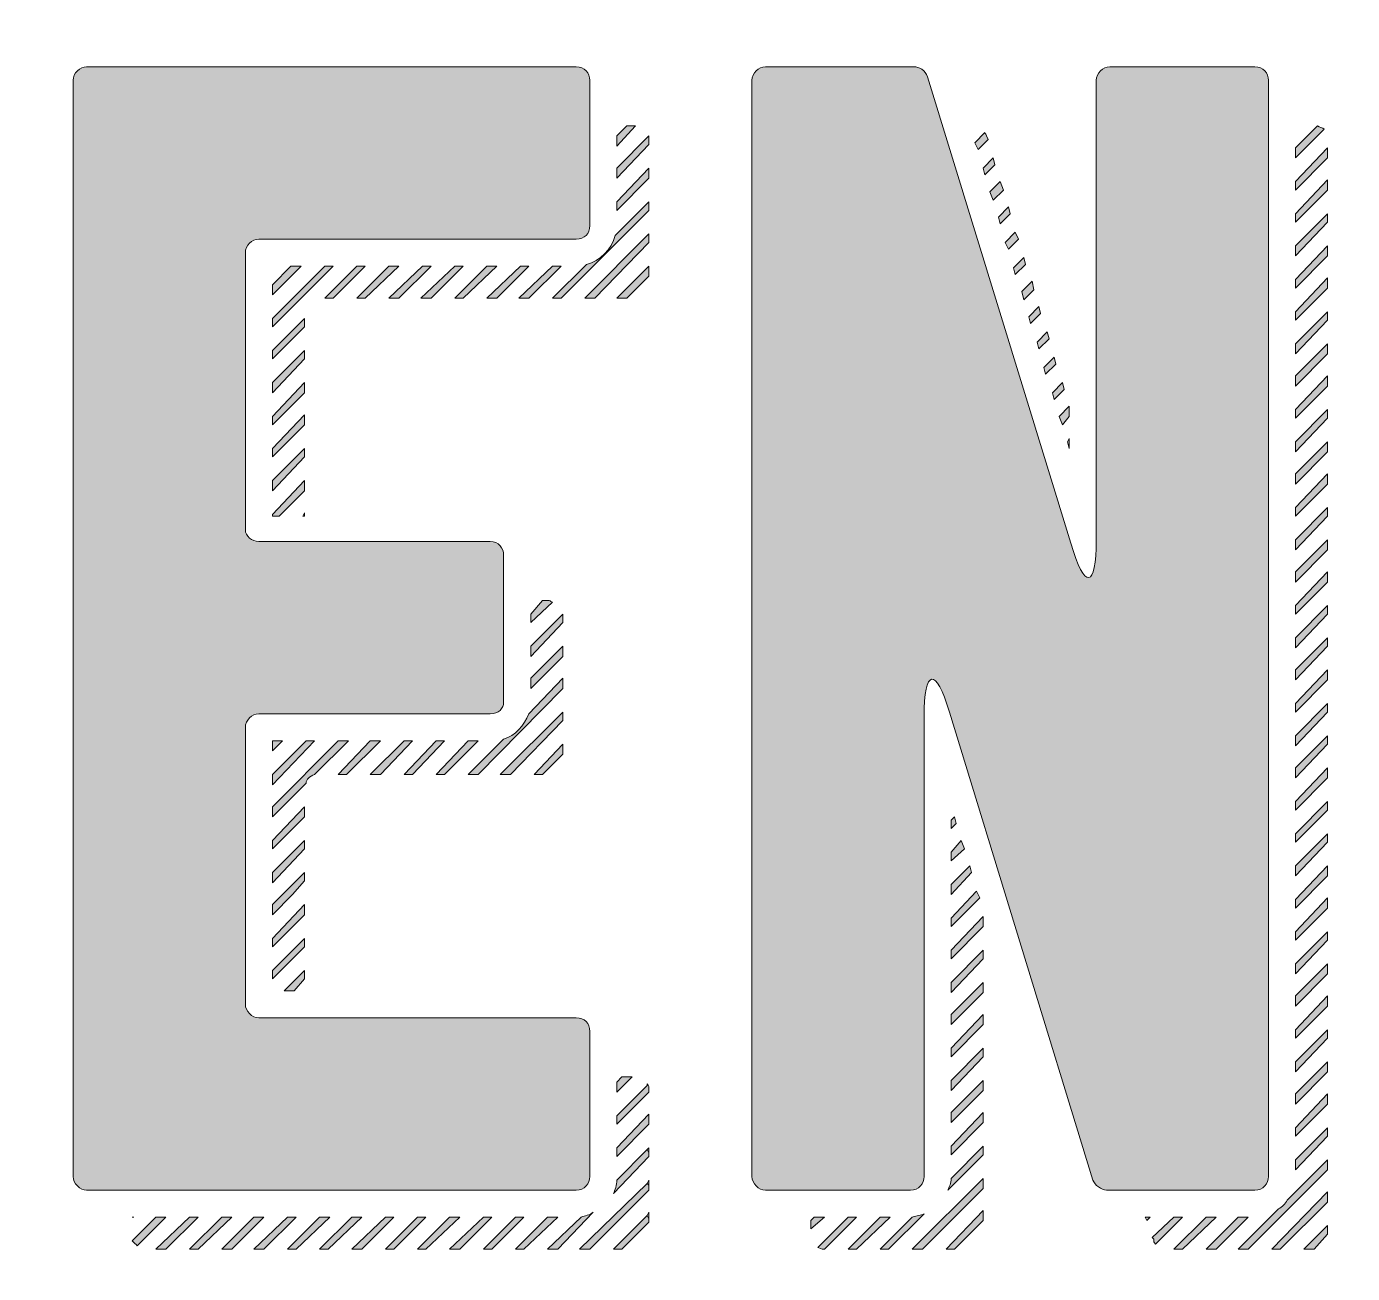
# Model space of a CAD drawing. Header units: inches. Extents: x 57 to 1023, y -956 to -124.
# Drawn here: x 507.5 to 782.3, y -713.8 to -455.6 of the extents above; entities that cross this region are included whole.
import ezdxf

# ---------------------------------------------------------------- set-up
doc = ezdxf.new("R2010")
doc.units = ezdxf.units.IN
doc.header["$MEASUREMENT"] = 0
doc.layers.add('Layer 1', color=7, linetype='Continuous')

# ---------------------------------------------------------------- blocks, each defined once
blk = doc.blocks.new('block 91')
at = {"layer": 'Layer 1', "true_color": 0x2b568d}
h = blk.add_hatch(color=167, dxfattribs=at)
h.dxf.hatch_style = 2
h.paths.add_polyline_path([(1022.81, -956.26), (57.19, -956.26), (57.19, -123.74), (1022.81, -123.74)])
h.paths.add_polyline_path([(71.13, -942.38), (1008.87, -942.38), (1008.87, -137.62), (71.13, -137.62)])
blk = doc.blocks.new('block 94')
at = {"layer": 'Layer 1', "true_color": 0x2b568d}
h = blk.add_hatch(color=167, dxfattribs=at)
h.dxf.hatch_style = 2
edge = h.paths.add_edge_path()
edge.add_spline(control_points=[(621.43, -696.56), (621.43, -696.56), (519.99, -696.56), (519.99, -696.56), (518.59, -696.56), (517.19, -695.16), (517.19, -693.76), (517.19, -693.76), (517.19, -466.73), (517.19, -466.73), (517.19, -465.33), (518.59, -463.93), (519.99, -463.93), (519.99, -463.93), (621.43, -463.93), (621.43, -463.93), (623.18, -463.93), (624.23, -465.33), (624.23, -466.73), (624.23, -466.73), (624.23, -496.81), (624.23, -496.81), (624.23, -498.56), (623.18, -499.61), (621.43, -499.61), (621.43, -499.61), (555.67, -499.61), (555.67, -499.61), (554.27, -499.61), (552.87, -501.01), (552.87, -502.41), (552.87, -502.41), (552.87, -559.78), (552.87, -559.78), (552.87, -561.18), (554.27, -562.23), (555.67, -562.23), (555.67, -562.23), (603.59, -562.23), (603.59, -562.23), (605.34, -562.23), (606.39, -563.63), (606.39, -565.03), (606.39, -565.03), (606.39, -595.46), (606.39, -595.46), (606.39, -596.86), (605.34, -597.91), (603.59, -597.91), (603.59, -597.91), (555.67, -597.91), (555.67, -597.91), (554.27, -597.91), (552.87, -599.31), (552.87, -600.71), (552.87, -600.71), (552.87, -658.08), (552.87, -658.08), (552.87, -659.48), (554.27, -660.88), (555.67, -660.88), (555.67, -660.88), (621.43, -660.88), (621.43, -660.88), (623.18, -660.88), (624.23, -661.93), (624.23, -663.68), (624.23, -663.68), (624.23, -693.76), (624.23, -693.76), (624.23, -695.16), (623.18, -696.56), (621.43, -696.56)], knot_values=[0, 0, 0, 0, 1, 1, 1, 2, 2, 2, 3, 3, 3, 4, 4, 4, 5, 5, 5, 6, 6, 6, 7, 7, 7, 8, 8, 8, 9, 9, 9, 10, 10, 10, 11, 11, 11, 12, 12, 12, 13, 13, 13, 14, 14, 14, 15, 15, 15, 16, 16, 16, 17, 17, 17, 18, 18, 18, 19, 19, 19, 20, 20, 20, 21, 21, 21, 22, 22, 22, 23, 23, 23, 24, 24, 24, 24], degree=3, periodic=1)
edge = h.paths.add_edge_path()
edge.add_spline(control_points=[(536.43, -702.15), (536.43, -702.15), (530.48, -708.1), (530.48, -708.1), (530.13, -707.75), (529.78, -707.4), (529.43, -707.05), (529.43, -707.05), (534.33, -702.15), (534.33, -702.15), (534.33, -702.15), (536.43, -702.15), (536.43, -702.15)], knot_values=[0, 0, 0, 0, 1, 1, 1, 2, 2, 2, 3, 3, 3, 4, 4, 4, 4], degree=3, periodic=1)
edge = h.paths.add_edge_path()
edge.add_spline(control_points=[(529.78, -702.15), (529.78, -702.15), (529.43, -702.15), (529.43, -702.15), (529.43, -702.15), (529.78, -702.15), (529.78, -702.15)], knot_values=[0, 0, 0, 0, 1, 1, 1, 2, 2, 2, 2], degree=3, periodic=1)
h.paths.add_polyline_path([(543.08, -702.15), (536.43, -708.8), (534.33, -708.8), (541.33, -702.15)])
h.paths.add_polyline_path([(550.07, -702.15), (543.08, -708.8), (541.33, -708.8), (547.97, -702.15)])
h.paths.add_polyline_path([(556.72, -702.15), (550.07, -708.8), (547.97, -708.8), (554.62, -702.15)])
h.paths.add_polyline_path([(563.37, -702.15), (556.72, -708.8), (554.62, -708.8), (561.62, -702.15)])
h.paths.add_polyline_path([(571.06, -505.21), (558.47, -517.8), (558.47, -516.06), (569.31, -505.21)])
h.paths.add_polyline_path([(562.32, -505.21), (564.41, -505.21), (558.47, -511.16), (558.47, -509.06)])
h.paths.add_polyline_path([(565.11, -517.8), (558.47, -524.45), (558.47, -522.7), (565.11, -516.06)])
h.paths.add_polyline_path([(565.11, -524.45), (558.47, -531.45), (558.47, -529.35), (565.11, -522.7)])
h.paths.add_polyline_path([(565.11, -531.45), (558.47, -538.09), (558.47, -536.34), (565.11, -529.35)])
h.paths.add_polyline_path([(565.11, -538.09), (558.47, -544.74), (558.47, -542.99), (565.11, -535.99)])
h.paths.add_polyline_path([(565.11, -544.74), (558.47, -551.74), (558.47, -549.64), (565.11, -542.99)])
h.paths.add_polyline_path([(565.11, -551.74), (559.87, -556.98), (558.47, -556.98), (558.47, -556.63), (565.11, -549.64)])
edge = h.paths.add_edge_path()
edge.add_spline(control_points=[(565.46, -612.25), (565.46, -612.25), (558.47, -619.25), (558.47, -619.25), (558.47, -619.25), (558.47, -617.15), (558.47, -617.15), (558.47, -617.15), (572.11, -603.51), (572.11, -603.51), (572.11, -603.51), (574.21, -603.51), (574.21, -603.51), (574.21, -603.51), (567.21, -610.5), (567.21, -610.5), (566.16, -610.85), (565.46, -611.55), (565.46, -612.25)], knot_values=[0, 0, 0, 0, 1, 1, 1, 2, 2, 2, 3, 3, 3, 4, 4, 4, 5, 5, 5, 6, 6, 6, 6], degree=3, periodic=1)
h.paths.add_polyline_path([(558.47, -610.5), (565.46, -603.51), (567.21, -603.51), (558.47, -612.6)])
h.paths.add_polyline_path([(558.47, -603.51), (560.57, -603.51), (558.47, -605.61), (558.47, -603.86)])
h.paths.add_polyline_path([(565.11, -619.25), (558.47, -625.9), (558.47, -624.15), (565.11, -617.15)])
h.paths.add_polyline_path([(565.11, -625.9), (558.47, -632.89), (558.47, -630.79), (565.11, -624.15)])
h.paths.add_polyline_path([(565.11, -632.54), (562.67, -635.34), (558.47, -639.54), (558.47, -637.44), (561.62, -634.29), (565.11, -630.79)])
h.paths.add_polyline_path([(565.11, -639.54), (558.47, -646.18), (558.47, -644.44), (565.11, -637.44)])
h.paths.add_polyline_path([(565.11, -646.18), (558.47, -652.83), (558.47, -651.08), (565.11, -644.44)])
h.paths.add_polyline_path([(563.01, -655.28), (560.92, -655.28), (565.11, -651.08), (565.11, -652.83)])
h.paths.add_polyline_path([(570.36, -702.15), (563.37, -708.8), (561.62, -708.8), (568.26, -702.15)])
h.paths.add_polyline_path([(565.11, -556.98), (564.76, -556.98), (565.11, -556.28)])
h.paths.add_polyline_path([(577.01, -702.15), (570.01, -708.8), (568.26, -708.8), (574.91, -702.15)])
h.paths.add_polyline_path([(571.06, -511.86), (569.31, -511.86), (575.96, -505.21), (577.71, -505.21)])
h.paths.add_polyline_path([(573.86, -610.5), (572.11, -610.5), (578.76, -603.51), (580.86, -603.51)])
h.paths.add_polyline_path([(583.66, -702.15), (577.01, -708.8), (574.91, -708.8), (581.91, -702.15)])
h.paths.add_polyline_path([(577.71, -511.86), (575.96, -511.86), (582.6, -505.21), (584.7, -505.21)])
h.paths.add_polyline_path([(580.86, -610.5), (578.76, -610.5), (585.75, -603.51), (587.5, -603.51)])
h.paths.add_polyline_path([(590.3, -702.15), (583.66, -708.8), (581.91, -708.8), (588.55, -702.15)])
h.paths.add_polyline_path([(584.7, -511.86), (582.6, -511.86), (589.6, -505.21), (591.35, -505.21)])
h.paths.add_polyline_path([(587.5, -610.5), (585.75, -610.5), (592.4, -603.51), (594.15, -603.51)])
h.paths.add_polyline_path([(597.3, -702.15), (590.3, -708.8), (588.55, -708.8), (595.2, -702.15)])
h.paths.add_polyline_path([(591.35, -511.86), (589.25, -511.86), (596.25, -505.21), (598, -505.21)])
h.paths.add_polyline_path([(594.15, -610.5), (592.4, -610.5), (599.05, -603.51), (601.14, -603.51)])
h.paths.add_polyline_path([(603.94, -702.15), (597.3, -708.8), (595.2, -708.8), (602.19, -702.15)])
h.paths.add_polyline_path([(598, -511.86), (596.25, -511.86), (602.89, -505.21), (604.99, -505.21)])
edge = h.paths.add_edge_path()
edge.add_spline(control_points=[(618.64, -592.66), (618.64, -592.66), (601.14, -610.5), (601.14, -610.5), (601.14, -610.5), (599.05, -610.5), (599.05, -610.5), (599.05, -610.5), (606.39, -603.16), (606.39, -603.16), (608.84, -602.46), (610.59, -600.36), (611.64, -597.91), (611.64, -597.91), (618.64, -590.56), (618.64, -590.56), (618.64, -590.56), (618.64, -592.66), (618.64, -592.66)], knot_values=[0, 0, 0, 0, 1, 1, 1, 2, 2, 2, 3, 3, 3, 4, 4, 4, 5, 5, 5, 6, 6, 6, 6], degree=3, periodic=1)
h.paths.add_polyline_path([(610.59, -702.15), (603.94, -708.8), (602.19, -708.8), (608.84, -702.15)])
h.paths.add_polyline_path([(604.99, -511.86), (602.89, -511.86), (609.89, -505.21), (611.64, -505.21)])
h.paths.add_polyline_path([(618.64, -599.31), (607.79, -610.5), (605.69, -610.5), (618.64, -597.56)])
h.paths.add_polyline_path([(617.59, -702.15), (610.59, -708.8), (608.84, -708.8), (615.49, -702.15)])
h.paths.add_polyline_path([(618.29, -505.21), (611.64, -511.86), (609.54, -511.86), (616.54, -505.21)])
edge = h.paths.add_edge_path()
edge.add_spline(control_points=[(615.84, -574.47), (616.19, -574.47), (616.19, -574.82), (616.54, -574.82), (616.54, -574.82), (611.99, -579.02), (611.99, -579.02), (611.99, -579.02), (611.99, -577.27), (611.99, -577.27), (611.99, -577.27), (614.44, -574.47), (614.44, -574.47), (614.44, -574.47), (615.84, -574.47), (615.84, -574.47)], knot_values=[0, 0, 0, 0, 1, 1, 1, 2, 2, 2, 3, 3, 3, 4, 4, 4, 5, 5, 5, 5], degree=3, periodic=1)
h.paths.add_polyline_path([(618.64, -579.02), (611.99, -586.02), (611.99, -583.92), (618.64, -577.27)])
h.paths.add_polyline_path([(618.64, -586.02), (611.99, -592.66), (611.99, -590.56), (618.64, -583.92)])
h.paths.add_polyline_path([(614.44, -610.5), (612.69, -610.5), (618.64, -604.21), (618.64, -606.31)])
edge = h.paths.add_edge_path()
edge.add_spline(control_points=[(624.93, -701.11), (624.93, -701.11), (617.59, -708.8), (617.59, -708.8), (617.59, -708.8), (615.49, -708.8), (615.49, -708.8), (615.49, -708.8), (622.48, -702.15), (622.48, -702.15), (623.18, -701.81), (624.23, -701.81), (624.93, -701.11)], knot_values=[0, 0, 0, 0, 1, 1, 1, 2, 2, 2, 3, 3, 3, 4, 4, 4, 4], degree=3, periodic=1)
edge = h.paths.add_edge_path()
edge.add_spline(control_points=[(629.48, -498.91), (629.48, -498.91), (636.48, -491.92), (636.48, -491.92), (636.48, -491.92), (636.48, -493.67), (636.48, -493.67), (636.48, -493.67), (618.29, -511.86), (618.29, -511.86), (618.29, -511.86), (616.54, -511.86), (616.54, -511.86), (616.54, -511.86), (623.53, -504.86), (623.53, -504.86), (626.33, -504.16), (628.78, -501.71), (629.48, -498.91)], knot_values=[0, 0, 0, 0, 1, 1, 1, 2, 2, 2, 3, 3, 3, 4, 4, 4, 5, 5, 5, 6, 6, 6, 6], degree=3, periodic=1)
h.paths.add_polyline_path([(636.13, -695.16), (636.48, -695.51), (636.48, -696.56), (624.23, -708.8), (622.13, -708.8)])
h.paths.add_polyline_path([(623.18, -511.86), (636.48, -498.56), (636.48, -500.31), (625.28, -511.86)])
edge = h.paths.add_edge_path()
edge.add_spline(control_points=[(636.13, -688.16), (636.13, -688.16), (636.48, -688.86), (636.48, -688.86), (636.48, -688.86), (636.48, -689.56), (636.48, -689.56), (636.48, -689.56), (629.13, -697.26), (629.13, -697.26), (629.48, -696.56), (629.83, -695.51), (629.83, -694.46), (629.83, -694.46), (636.13, -688.16), (636.13, -688.16)], knot_values=[0, 0, 0, 0, 1, 1, 1, 2, 2, 2, 3, 3, 3, 4, 4, 4, 5, 5, 5, 5], degree=3, periodic=1)
h.paths.add_polyline_path([(629.13, -708.8), (636.13, -701.81), (636.48, -702.5), (636.48, -703.2), (630.88, -708.8)])
h.paths.add_polyline_path([(633.68, -476.18), (629.83, -480.37), (629.83, -478.27), (631.93, -476.18)])
edge = h.paths.add_edge_path()
edge.add_spline(control_points=[(636.48, -478.97), (636.48, -478.97), (636.48, -480.02), (636.48, -480.02), (636.48, -480.02), (629.83, -487.02), (629.83, -487.02), (629.83, -487.02), (629.83, -484.92), (629.83, -484.92), (629.83, -484.92), (636.48, -478.27), (636.48, -478.27), (636.48, -478.62), (636.48, -478.62), (636.48, -478.97)], knot_values=[0, 0, 0, 0, 1, 1, 1, 2, 2, 2, 3, 3, 3, 4, 4, 4, 5, 5, 5, 5], degree=3, periodic=1)
h.paths.add_polyline_path([(629.83, -491.92), (636.48, -484.92), (636.48, -487.02), (629.83, -493.67)])
h.paths.add_polyline_path([(629.83, -511.86), (636.48, -505.21), (636.48, -507.31), (631.93, -511.86)])
h.paths.add_polyline_path([(630.88, -673.12), (632.98, -673.12), (629.83, -676.27), (629.83, -674.17)])
edge = h.paths.add_edge_path()
edge.add_spline(control_points=[(636.13, -674.52), (636.48, -674.87), (636.48, -675.22), (636.48, -675.92), (636.48, -675.92), (636.48, -676.27), (636.48, -676.27), (636.48, -676.27), (629.83, -682.92), (629.83, -682.92), (629.83, -682.92), (629.83, -681.17), (629.83, -681.17), (629.83, -681.17), (636.13, -674.87), (636.13, -674.87), (636.13, -674.87), (636.13, -674.52), (636.13, -674.52)], knot_values=[0, 0, 0, 0, 1, 1, 1, 2, 2, 2, 3, 3, 3, 4, 4, 4, 5, 5, 5, 6, 6, 6, 6], degree=3, periodic=1)
h.paths.add_polyline_path([(629.83, -687.81), (636.48, -680.82), (636.48, -682.92), (629.83, -689.56)])
h.paths.add_polyline_path([(636.13, -688.16), (636.48, -687.81), (636.48, -688.86)])
h.paths.add_polyline_path([(636.13, -695.16), (636.48, -694.46), (636.48, -695.51)])
h.paths.add_polyline_path([(636.13, -701.81), (636.48, -701.11), (636.48, -702.5)])
h = blk.add_hatch(color=167, dxfattribs=at)
h.dxf.hatch_style = 2
edge = h.paths.add_edge_path()
edge.add_spline(control_points=[(762.05, -696.56), (762.05, -696.56), (731.27, -696.56), (731.27, -696.56), (730.22, -696.56), (728.82, -695.51), (728.47, -694.46), (728.47, -694.46), (698.74, -597.56), (698.74, -597.56), (695.94, -588.12), (693.49, -588.47), (693.49, -598.61), (693.49, -598.61), (693.49, -693.76), (693.49, -693.76), (693.49, -695.16), (692.44, -696.56), (690.69, -696.56), (690.69, -696.56), (660.61, -696.56), (660.61, -696.56), (659.21, -696.56), (657.81, -695.16), (657.81, -693.76), (657.81, -693.76), (657.81, -466.73), (657.81, -466.73), (657.81, -465.33), (659.21, -463.93), (660.61, -463.93), (660.61, -463.93), (691.39, -463.93), (691.39, -463.93), (692.44, -463.93), (693.84, -464.63), (694.19, -466.03), (694.19, -466.03), (723.93, -562.58), (723.93, -562.58), (726.72, -572.37), (729.17, -572.03), (729.17, -561.88), (729.17, -561.88), (729.17, -466.73), (729.17, -466.73), (729.17, -465.33), (730.57, -463.93), (731.97, -463.93), (731.97, -463.93), (762.05, -463.93), (762.05, -463.93), (763.8, -463.93), (764.86, -465.33), (764.86, -466.73), (764.86, -466.73), (764.86, -693.76), (764.86, -693.76), (764.86, -695.16), (763.8, -696.56), (762.05, -696.56)], knot_values=[0, 0, 0, 0, 1, 1, 1, 2, 2, 2, 3, 3, 3, 4, 4, 4, 5, 5, 5, 6, 6, 6, 7, 7, 7, 8, 8, 8, 9, 9, 9, 10, 10, 10, 11, 11, 11, 12, 12, 12, 13, 13, 13, 14, 14, 14, 15, 15, 15, 16, 16, 16, 17, 17, 17, 18, 18, 18, 19, 19, 19, 20, 20, 20, 20], degree=3, periodic=1)
h.paths.add_polyline_path([(672.85, -702.15), (670.06, -704.6), (670.06, -702.85), (670.75, -702.15)])
edge = h.paths.add_edge_path()
edge.add_spline(control_points=[(679.5, -702.15), (679.5, -702.15), (672.85, -708.8), (672.85, -708.8), (672.15, -708.8), (671.8, -708.45), (671.45, -708.45), (671.45, -708.45), (677.75, -702.15), (677.75, -702.15), (677.75, -702.15), (679.5, -702.15), (679.5, -702.15)], knot_values=[0, 0, 0, 0, 1, 1, 1, 2, 2, 2, 3, 3, 3, 4, 4, 4, 4], degree=3, periodic=1)
h.paths.add_polyline_path([(686.5, -702.15), (679.5, -708.8), (677.75, -708.8), (684.4, -702.15)])
edge = h.paths.add_edge_path()
edge.add_spline(control_points=[(693.49, -701.46), (693.49, -701.46), (686.15, -708.8), (686.15, -708.8), (686.15, -708.8), (684.4, -708.8), (684.4, -708.8), (684.4, -708.8), (691.04, -702.15), (691.04, -702.15), (692.09, -701.81), (692.79, -701.81), (693.49, -701.46)], knot_values=[0, 0, 0, 0, 1, 1, 1, 2, 2, 2, 3, 3, 3, 4, 4, 4, 4], degree=3, periodic=1)
h.paths.add_polyline_path([(691.04, -708.8), (705.73, -694.11), (705.73, -696.21), (693.14, -708.8)])
h.paths.add_polyline_path([(698.04, -708.8), (705.73, -700.76), (705.73, -702.85), (699.79, -708.8)])
edge = h.paths.add_edge_path()
edge.add_spline(control_points=[(699.09, -694.11), (699.09, -694.11), (705.73, -687.46), (705.73, -687.46), (705.73, -687.46), (705.73, -689.21), (705.73, -689.21), (705.73, -689.21), (698.39, -696.56), (698.39, -696.56), (698.74, -695.86), (699.09, -695.16), (699.09, -694.11)], knot_values=[0, 0, 0, 0, 1, 1, 1, 2, 2, 2, 3, 3, 3, 4, 4, 4, 4], degree=3, periodic=1)
h.paths.add_polyline_path([(699.79, -619.25), (700.14, -620.65), (699.09, -621.7), (699.09, -619.95)])
h.paths.add_polyline_path([(699.09, -626.6), (701.19, -624.15), (701.89, -625.9), (699.09, -628.35)])
h.paths.add_polyline_path([(699.09, -633.24), (702.94, -629.39), (703.29, -630.79), (699.09, -635.34)])
h.paths.add_polyline_path([(699.09, -640.24), (704.34, -634.64), (705.04, -636.04), (699.09, -641.99)])
h.paths.add_polyline_path([(699.09, -646.88), (705.73, -639.89), (705.73, -641.99), (699.09, -648.63)])
h.paths.add_polyline_path([(699.09, -653.53), (705.73, -646.88), (705.73, -648.63), (699.09, -655.63)])
h.paths.add_polyline_path([(699.09, -660.18), (705.73, -653.53), (705.73, -655.63), (699.09, -662.28)])
h.paths.add_polyline_path([(699.09, -667.17), (705.73, -660.18), (705.73, -662.28), (699.09, -668.92)])
h.paths.add_polyline_path([(699.09, -673.82), (705.73, -667.17), (705.73, -668.92), (699.09, -675.92)])
h.paths.add_polyline_path([(699.09, -680.47), (705.73, -673.82), (705.73, -675.92), (699.09, -682.57)])
h.paths.add_polyline_path([(699.09, -687.46), (705.73, -680.47), (705.73, -682.57), (699.09, -689.21)])
edge = h.paths.add_edge_path()
edge.add_spline(control_points=[(704.69, -481.07), (704.69, -481.07), (703.99, -479.67), (703.99, -479.67), (703.99, -479.67), (706.09, -477.57), (706.09, -477.57), (706.09, -477.92), (706.43, -477.92), (706.43, -478.27), (706.43, -478.27), (706.79, -478.97), (706.79, -478.97), (706.79, -478.97), (704.69, -481.07), (704.69, -481.07)], knot_values=[0, 0, 0, 0, 1, 1, 1, 2, 2, 2, 3, 3, 3, 4, 4, 4, 5, 5, 5, 5], degree=3, periodic=1)
h.paths.add_polyline_path([(705.73, -484.92), (707.83, -482.82), (708.18, -484.22), (706.09, -486.32)])
h.paths.add_polyline_path([(707.13, -489.82), (709.24, -487.72), (709.93, -489.47), (707.83, -491.57)])
h.paths.add_polyline_path([(708.88, -495.07), (710.98, -492.97), (711.33, -494.37), (709.24, -496.47)])
h.paths.add_polyline_path([(710.28, -500.31), (712.38, -498.21), (713.08, -499.61), (710.98, -501.71)])
h.paths.add_polyline_path([(712.03, -505.56), (714.13, -503.46), (714.48, -504.86), (712.38, -506.96)])
h.paths.add_polyline_path([(713.78, -510.46), (715.88, -508.36), (716.23, -510.11), (714.13, -512.21)])
h.paths.add_polyline_path([(715.18, -515.71), (717.28, -513.61), (717.63, -515.01), (715.53, -517.1)])
h.paths.add_polyline_path([(716.93, -520.95), (719.03, -518.85), (719.38, -520.25), (717.28, -522.35)])
h.paths.add_polyline_path([(718.33, -526.2), (720.43, -524.1), (720.78, -525.5), (718.68, -527.6)])
h.paths.add_polyline_path([(720.08, -531.45), (722.18, -529.35), (722.53, -530.75), (720.43, -532.85)])
h.paths.add_polyline_path([(721.48, -536.34), (723.58, -534.24), (723.58, -534.59), (723.58, -536.34), (722.18, -538.09)])
h.paths.add_polyline_path([(723.23, -541.59), (723.58, -540.89), (723.58, -542.99)])
h.paths.add_polyline_path([(739.32, -702.15), (740.37, -702.15), (739.67, -702.85)])
edge = h.paths.add_edge_path()
edge.add_spline(control_points=[(747.01, -702.15), (747.01, -702.15), (741.42, -707.75), (741.42, -707.75), (741.07, -707.4), (741.07, -707.05), (741.07, -706.7), (741.07, -706.7), (740.72, -706.35), (740.72, -706.35), (740.72, -706.35), (745.27, -702.15), (745.27, -702.15), (745.27, -702.15), (747.01, -702.15), (747.01, -702.15)], knot_values=[0, 0, 0, 0, 1, 1, 1, 2, 2, 2, 3, 3, 3, 4, 4, 4, 5, 5, 5, 5], degree=3, periodic=1)
h.paths.add_polyline_path([(754.01, -702.15), (747.01, -708.8), (745.27, -708.8), (751.91, -702.15)])
h.paths.add_polyline_path([(760.66, -702.15), (754.01, -708.8), (751.91, -708.8), (758.56, -702.15)])
edge = h.paths.add_edge_path()
edge.add_spline(control_points=[(768.7, -698.66), (768.7, -698.66), (777.1, -690.26), (777.1, -690.26), (777.1, -690.26), (777.1, -692.36), (777.1, -692.36), (777.1, -692.36), (760.66, -708.8), (760.66, -708.8), (760.66, -708.8), (758.56, -708.8), (758.56, -708.8), (758.56, -708.8), (766.95, -700.41), (766.95, -700.41), (767.65, -700.06), (768.35, -699.36), (768.7, -698.66)], knot_values=[0, 0, 0, 0, 1, 1, 1, 2, 2, 2, 3, 3, 3, 4, 4, 4, 5, 5, 5, 6, 6, 6, 6], degree=3, periodic=1)
h.paths.add_polyline_path([(765.56, -708.8), (777.1, -696.91), (777.1, -699.01), (767.3, -708.8)])
edge = h.paths.add_edge_path()
edge.add_spline(control_points=[(776.4, -476.88), (776.4, -476.88), (770.45, -482.82), (770.45, -482.82), (770.45, -482.82), (770.45, -480.72), (770.45, -480.72), (770.45, -480.72), (775, -476.18), (775, -476.18), (775.35, -476.53), (776.05, -476.53), (776.4, -476.88)], knot_values=[0, 0, 0, 0, 1, 1, 1, 2, 2, 2, 3, 3, 3, 4, 4, 4, 4], degree=3, periodic=1)
h.paths.add_polyline_path([(777.1, -480.72), (777.1, -482.82), (770.45, -489.47), (770.45, -487.72)])
h.paths.add_polyline_path([(770.45, -494.37), (777.1, -487.37), (777.1, -489.47), (770.45, -496.12)])
h.paths.add_polyline_path([(770.45, -501.01), (777.1, -494.37), (777.1, -496.12), (770.45, -503.11)])
h.paths.add_polyline_path([(770.45, -508.01), (777.1, -501.01), (777.1, -503.11), (770.45, -509.76)])
h.paths.add_polyline_path([(770.45, -514.66), (777.1, -507.66), (777.1, -509.76), (770.45, -516.4)])
h.paths.add_polyline_path([(770.45, -521.3), (777.1, -514.66), (777.1, -516.4), (770.45, -523.4)])
h.paths.add_polyline_path([(770.45, -527.95), (777.1, -521.3), (777.1, -523.4), (770.45, -530.05)])
h.paths.add_polyline_path([(770.45, -534.94), (777.1, -527.95), (777.1, -530.05), (770.45, -536.69)])
h.paths.add_polyline_path([(770.45, -541.59), (777.1, -534.94), (777.1, -536.69), (770.45, -543.69)])
h.paths.add_polyline_path([(770.45, -548.24), (777.1, -541.59), (777.1, -543.69), (770.45, -550.34)])
h.paths.add_polyline_path([(770.45, -555.23), (777.1, -548.24), (777.1, -550.34), (770.45, -556.98)])
h.paths.add_polyline_path([(770.45, -561.88), (777.1, -555.23), (777.1, -556.98), (770.45, -563.98)])
h.paths.add_polyline_path([(770.45, -568.53), (777.1, -561.88), (777.1, -563.98), (770.45, -570.63)])
h.paths.add_polyline_path([(770.45, -575.52), (777.1, -568.53), (777.1, -570.63), (770.45, -577.27)])
h.paths.add_polyline_path([(770.45, -582.17), (777.1, -575.52), (777.1, -577.27), (770.45, -584.27)])
h.paths.add_polyline_path([(770.45, -588.82), (777.1, -582.17), (777.1, -583.92), (770.45, -590.91)])
h.paths.add_polyline_path([(770.45, -595.81), (777.1, -588.82), (777.1, -590.91), (770.45, -597.56)])
h.paths.add_polyline_path([(770.45, -602.46), (777.1, -595.81), (777.1, -597.56), (770.45, -604.56)])
h.paths.add_polyline_path([(770.45, -609.1), (777.1, -602.46), (777.1, -604.21), (770.45, -611.2)])
h.paths.add_polyline_path([(770.45, -616.1), (777.1, -609.1), (777.1, -611.2), (770.45, -617.85)])
h.paths.add_polyline_path([(770.45, -622.75), (777.1, -616.1), (777.1, -617.85), (770.45, -624.5)])
h.paths.add_polyline_path([(770.45, -629.39), (777.1, -622.75), (777.1, -624.5), (770.45, -631.49)])
h.paths.add_polyline_path([(770.45, -636.39), (777.1, -629.39), (777.1, -631.49), (770.45, -638.14)])
h.paths.add_polyline_path([(770.45, -643.04), (777.1, -636.04), (777.1, -638.14), (770.45, -644.79)])
h.paths.add_polyline_path([(770.45, -649.68), (777.1, -643.04), (777.1, -644.79), (770.45, -651.78)])
h.paths.add_polyline_path([(770.45, -656.33), (777.1, -649.68), (777.1, -651.78), (770.45, -658.43)])
h.paths.add_polyline_path([(770.45, -663.33), (777.1, -656.33), (777.1, -658.43), (770.45, -665.08)])
h.paths.add_polyline_path([(770.45, -669.97), (777.1, -663.33), (777.1, -665.08), (770.45, -672.07)])
h.paths.add_polyline_path([(770.45, -676.62), (777.1, -669.97), (777.1, -672.07), (770.45, -678.72)])
h.paths.add_polyline_path([(770.45, -683.62), (777.1, -676.62), (777.1, -678.72), (770.45, -685.36)])
h.paths.add_polyline_path([(770.45, -690.26), (777.1, -683.62), (777.1, -685.36), (770.45, -692.36)])
h.paths.add_polyline_path([(772.2, -708.8), (777.1, -703.91), (777.1, -705.65), (774.3, -708.8)])
at = {"layer": 'Layer 1', "lineweight": 0}
for points in [[(633.68, -476.18), (629.83, -480.37), (629.83, -478.27), (631.93, -476.18), (633.68, -476.18)], [(777.1, -480.72), (777.1, -482.82), (770.45, -489.47), (770.45, -487.72), (777.1, -480.72)], [(705.73, -484.92), (707.83, -482.82), (708.18, -484.22), (706.09, -486.32), (705.73, -484.92)], [(629.83, -491.92), (636.48, -484.92), (636.48, -487.02), (629.83, -493.67), (629.83, -491.92)], [(707.13, -489.82), (709.24, -487.72), (709.93, -489.47), (707.83, -491.57), (707.13, -489.82)], [(770.45, -494.37), (777.1, -487.37), (777.1, -489.47), (770.45, -496.12), (770.45, -494.37)], [(708.88, -495.07), (710.98, -492.97), (711.33, -494.37), (709.24, -496.47), (708.88, -495.07)], [(770.45, -501.01), (777.1, -494.37), (777.1, -496.12), (770.45, -503.11), (770.45, -501.01)], [(623.18, -511.86), (636.48, -498.56), (636.48, -500.31), (625.28, -511.86), (623.18, -511.86)], [(710.28, -500.31), (712.38, -498.21), (713.08, -499.61), (710.98, -501.71), (710.28, -500.31)], [(770.45, -508.01), (777.1, -501.01), (777.1, -503.11), (770.45, -509.76), (770.45, -508.01)], [(571.06, -505.21), (558.47, -517.8), (558.47, -516.06), (569.31, -505.21), (571.06, -505.21)], [(562.32, -505.21), (564.41, -505.21), (558.47, -511.16), (558.47, -509.06), (562.32, -505.21)], [(571.06, -511.86), (569.31, -511.86), (575.96, -505.21), (577.71, -505.21), (571.06, -511.86)], [(577.71, -511.86), (575.96, -511.86), (582.6, -505.21), (584.7, -505.21), (577.71, -511.86)], [(584.7, -511.86), (582.6, -511.86), (589.6, -505.21), (591.35, -505.21), (584.7, -511.86)], [(591.35, -511.86), (589.25, -511.86), (596.25, -505.21), (598, -505.21), (591.35, -511.86)], [(598, -511.86), (596.25, -511.86), (602.89, -505.21), (604.99, -505.21), (598, -511.86)], [(604.99, -511.86), (602.89, -511.86), (609.89, -505.21), (611.64, -505.21), (604.99, -511.86)], [(618.29, -505.21), (611.64, -511.86), (609.54, -511.86), (616.54, -505.21), (618.29, -505.21)], [(629.83, -511.86), (636.48, -505.21), (636.48, -507.31), (631.93, -511.86), (629.83, -511.86)], [(712.03, -505.56), (714.13, -503.46), (714.48, -504.86), (712.38, -506.96), (712.03, -505.56)], [(770.45, -514.66), (777.1, -507.66), (777.1, -509.76), (770.45, -516.4), (770.45, -514.66)], [(713.78, -510.46), (715.88, -508.36), (716.23, -510.11), (714.13, -512.21), (713.78, -510.46)], [(715.18, -515.71), (717.28, -513.61), (717.63, -515.01), (715.53, -517.1), (715.18, -515.71)], [(565.11, -517.8), (558.47, -524.45), (558.47, -522.7), (565.11, -516.06), (565.11, -517.8)], [(770.45, -521.3), (777.1, -514.66), (777.1, -516.4), (770.45, -523.4), (770.45, -521.3)], [(716.93, -520.95), (719.03, -518.85), (719.38, -520.25), (717.28, -522.35), (716.93, -520.95)], [(770.45, -527.95), (777.1, -521.3), (777.1, -523.4), (770.45, -530.05), (770.45, -527.95)], [(565.11, -524.45), (558.47, -531.45), (558.47, -529.35), (565.11, -522.7), (565.11, -524.45)], [(718.33, -526.2), (720.43, -524.1), (720.78, -525.5), (718.68, -527.6), (718.33, -526.2)], [(565.11, -531.45), (558.47, -538.09), (558.47, -536.34), (565.11, -529.35), (565.11, -531.45)], [(720.08, -531.45), (722.18, -529.35), (722.53, -530.75), (720.43, -532.85), (720.08, -531.45)], [(770.45, -534.94), (777.1, -527.95), (777.1, -530.05), (770.45, -536.69), (770.45, -534.94)], [(721.48, -536.34), (723.58, -534.24), (723.58, -534.59), (723.58, -536.34), (722.18, -538.09), (721.48, -536.34)], [(770.45, -541.59), (777.1, -534.94), (777.1, -536.69), (770.45, -543.69), (770.45, -541.59)], [(565.11, -538.09), (558.47, -544.74), (558.47, -542.99), (565.11, -535.99), (565.11, -538.09)], [(723.23, -541.59), (723.58, -540.89), (723.58, -542.99), (723.23, -541.59)], [(565.11, -544.74), (558.47, -551.74), (558.47, -549.64), (565.11, -542.99), (565.11, -544.74)], [(770.45, -548.24), (777.1, -541.59), (777.1, -543.69), (770.45, -550.34), (770.45, -548.24)], [(770.45, -555.23), (777.1, -548.24), (777.1, -550.34), (770.45, -556.98), (770.45, -555.23)], [(565.11, -551.74), (559.87, -556.98), (558.47, -556.98), (558.47, -556.63), (565.11, -549.64), (565.11, -551.74)], [(565.11, -556.98), (564.76, -556.98), (565.11, -556.28), (565.11, -556.98)], [(770.45, -561.88), (777.1, -555.23), (777.1, -556.98), (770.45, -563.98), (770.45, -561.88)], [(770.45, -568.53), (777.1, -561.88), (777.1, -563.98), (770.45, -570.63), (770.45, -568.53)], [(770.45, -575.52), (777.1, -568.53), (777.1, -570.63), (770.45, -577.27), (770.45, -575.52)], [(770.45, -582.17), (777.1, -575.52), (777.1, -577.27), (770.45, -584.27), (770.45, -582.17)], [(618.64, -579.02), (611.99, -586.02), (611.99, -583.92), (618.64, -577.27), (618.64, -579.02)], [(770.45, -588.82), (777.1, -582.17), (777.1, -583.92), (770.45, -590.91), (770.45, -588.82)], [(618.64, -586.02), (611.99, -592.66), (611.99, -590.56), (618.64, -583.92), (618.64, -586.02)], [(770.45, -595.81), (777.1, -588.82), (777.1, -590.91), (770.45, -597.56), (770.45, -595.81)], [(770.45, -602.46), (777.1, -595.81), (777.1, -597.56), (770.45, -604.56), (770.45, -602.46)], [(618.64, -599.31), (607.79, -610.5), (605.69, -610.5), (618.64, -597.56), (618.64, -599.31)], [(558.47, -610.5), (565.46, -603.51), (567.21, -603.51), (558.47, -612.6), (558.47, -610.5)], [(558.47, -603.51), (560.57, -603.51), (558.47, -605.61), (558.47, -603.86), (558.47, -603.51)], [(573.86, -610.5), (572.11, -610.5), (578.76, -603.51), (580.86, -603.51), (573.86, -610.5)], [(580.86, -610.5), (578.76, -610.5), (585.75, -603.51), (587.5, -603.51), (580.86, -610.5)], [(587.5, -610.5), (585.75, -610.5), (592.4, -603.51), (594.15, -603.51), (587.5, -610.5)], [(594.15, -610.5), (592.4, -610.5), (599.05, -603.51), (601.14, -603.51), (594.15, -610.5)], [(614.44, -610.5), (612.69, -610.5), (618.64, -604.21), (618.64, -606.31), (614.44, -610.5)], [(770.45, -609.1), (777.1, -602.46), (777.1, -604.21), (770.45, -611.2), (770.45, -609.1)], [(770.45, -616.1), (777.1, -609.1), (777.1, -611.2), (770.45, -617.85), (770.45, -616.1)], [(565.11, -619.25), (558.47, -625.9), (558.47, -624.15), (565.11, -617.15), (565.11, -619.25)], [(770.45, -622.75), (777.1, -616.1), (777.1, -617.85), (770.45, -624.5), (770.45, -622.75)], [(699.79, -619.25), (700.14, -620.65), (699.09, -621.7), (699.09, -619.95), (699.79, -619.25)], [(770.45, -629.39), (777.1, -622.75), (777.1, -624.5), (770.45, -631.49), (770.45, -629.39)], [(565.11, -625.9), (558.47, -632.89), (558.47, -630.79), (565.11, -624.15), (565.11, -625.9)], [(699.09, -626.6), (701.19, -624.15), (701.89, -625.9), (699.09, -628.35), (699.09, -626.6)], [(565.11, -632.54), (562.67, -635.34), (558.47, -639.54), (558.47, -637.44), (561.62, -634.29), (565.11, -630.79), (565.11, -632.54)], [(699.09, -633.24), (702.94, -629.39), (703.29, -630.79), (699.09, -635.34), (699.09, -633.24)], [(770.45, -636.39), (777.1, -629.39), (777.1, -631.49), (770.45, -638.14), (770.45, -636.39)], [(699.09, -640.24), (704.34, -634.64), (705.04, -636.04), (699.09, -641.99), (699.09, -640.24)], [(770.45, -643.04), (777.1, -636.04), (777.1, -638.14), (770.45, -644.79), (770.45, -643.04)], [(565.11, -639.54), (558.47, -646.18), (558.47, -644.44), (565.11, -637.44), (565.11, -639.54)], [(699.09, -646.88), (705.73, -639.89), (705.73, -641.99), (699.09, -648.63), (699.09, -646.88)], [(565.11, -646.18), (558.47, -652.83), (558.47, -651.08), (565.11, -644.44), (565.11, -646.18)], [(770.45, -649.68), (777.1, -643.04), (777.1, -644.79), (770.45, -651.78), (770.45, -649.68)], [(699.09, -653.53), (705.73, -646.88), (705.73, -648.63), (699.09, -655.63), (699.09, -653.53)], [(770.45, -656.33), (777.1, -649.68), (777.1, -651.78), (770.45, -658.43), (770.45, -656.33)], [(563.01, -655.28), (560.92, -655.28), (565.11, -651.08), (565.11, -652.83), (563.01, -655.28)], [(699.09, -660.18), (705.73, -653.53), (705.73, -655.63), (699.09, -662.28), (699.09, -660.18)], [(770.45, -663.33), (777.1, -656.33), (777.1, -658.43), (770.45, -665.08), (770.45, -663.33)], [(699.09, -667.17), (705.73, -660.18), (705.73, -662.28), (699.09, -668.92), (699.09, -667.17)], [(770.45, -669.97), (777.1, -663.33), (777.1, -665.08), (770.45, -672.07), (770.45, -669.97)], [(699.09, -673.82), (705.73, -667.17), (705.73, -668.92), (699.09, -675.92), (699.09, -673.82)], [(770.45, -676.62), (777.1, -669.97), (777.1, -672.07), (770.45, -678.72), (770.45, -676.62)], [(630.88, -673.12), (632.98, -673.12), (629.83, -676.27), (629.83, -674.17), (630.88, -673.12)], [(699.09, -680.47), (705.73, -673.82), (705.73, -675.92), (699.09, -682.57), (699.09, -680.47)], [(770.45, -683.62), (777.1, -676.62), (777.1, -678.72), (770.45, -685.36), (770.45, -683.62)], [(629.83, -687.81), (636.48, -680.82), (636.48, -682.92), (629.83, -689.56), (629.83, -687.81)], [(699.09, -687.46), (705.73, -680.47), (705.73, -682.57), (699.09, -689.21), (699.09, -687.46)], [(770.45, -690.26), (777.1, -683.62), (777.1, -685.36), (770.45, -692.36), (770.45, -690.26)], [(636.13, -688.16), (636.48, -687.81), (636.48, -688.86), (636.13, -688.16)], [(636.13, -695.16), (636.48, -694.46), (636.48, -695.51), (636.13, -695.16)], [(691.04, -708.8), (705.73, -694.11), (705.73, -696.21), (693.14, -708.8), (691.04, -708.8)], [(636.13, -695.16), (636.48, -695.51), (636.48, -696.56), (624.23, -708.8), (622.13, -708.8), (636.13, -695.16)], [(765.56, -708.8), (777.1, -696.91), (777.1, -699.01), (767.3, -708.8), (765.56, -708.8)], [(543.08, -702.15), (536.43, -708.8), (534.33, -708.8), (541.33, -702.15), (543.08, -702.15)], [(550.07, -702.15), (543.08, -708.8), (541.33, -708.8), (547.97, -702.15), (550.07, -702.15)], [(556.72, -702.15), (550.07, -708.8), (547.97, -708.8), (554.62, -702.15), (556.72, -702.15)], [(563.37, -702.15), (556.72, -708.8), (554.62, -708.8), (561.62, -702.15), (563.37, -702.15)], [(570.36, -702.15), (563.37, -708.8), (561.62, -708.8), (568.26, -702.15), (570.36, -702.15)], [(577.01, -702.15), (570.01, -708.8), (568.26, -708.8), (574.91, -702.15), (577.01, -702.15)], [(583.66, -702.15), (577.01, -708.8), (574.91, -708.8), (581.91, -702.15), (583.66, -702.15)], [(590.3, -702.15), (583.66, -708.8), (581.91, -708.8), (588.55, -702.15), (590.3, -702.15)], [(597.3, -702.15), (590.3, -708.8), (588.55, -708.8), (595.2, -702.15), (597.3, -702.15)], [(603.94, -702.15), (597.3, -708.8), (595.2, -708.8), (602.19, -702.15), (603.94, -702.15)], [(610.59, -702.15), (603.94, -708.8), (602.19, -708.8), (608.84, -702.15), (610.59, -702.15)], [(617.59, -702.15), (610.59, -708.8), (608.84, -708.8), (615.49, -702.15), (617.59, -702.15)], [(629.13, -708.8), (636.13, -701.81), (636.48, -702.5), (636.48, -703.2), (630.88, -708.8), (629.13, -708.8)], [(636.13, -701.81), (636.48, -701.11), (636.48, -702.5), (636.13, -701.81)], [(672.85, -702.15), (670.06, -704.6), (670.06, -702.85), (670.75, -702.15), (672.85, -702.15)], [(686.5, -702.15), (679.5, -708.8), (677.75, -708.8), (684.4, -702.15), (686.5, -702.15)], [(698.04, -708.8), (705.73, -700.76), (705.73, -702.85), (699.79, -708.8), (698.04, -708.8)], [(739.32, -702.15), (740.37, -702.15), (739.67, -702.85), (739.32, -702.15)], [(754.01, -702.15), (747.01, -708.8), (745.27, -708.8), (751.91, -702.15), (754.01, -702.15)], [(760.66, -702.15), (754.01, -708.8), (751.91, -708.8), (758.56, -702.15), (760.66, -702.15)], [(772.2, -708.8), (777.1, -703.91), (777.1, -705.65), (774.3, -708.8), (772.2, -708.8)]]:
    blk.add_lwpolyline(points, dxfattribs=at)
for points, knots in [([(621.43, -696.56), (621.43, -696.56), (519.99, -696.56), (519.99, -696.56), (518.59, -696.56), (517.19, -695.16), (517.19, -693.76), (517.19, -693.76), (517.19, -466.73), (517.19, -466.73), (517.19, -465.33), (518.59, -463.93), (519.99, -463.93), (519.99, -463.93), (621.43, -463.93), (621.43, -463.93), (623.18, -463.93), (624.23, -465.33), (624.23, -466.73), (624.23, -466.73), (624.23, -496.81), (624.23, -496.81), (624.23, -498.56), (623.18, -499.61), (621.43, -499.61), (621.43, -499.61), (555.67, -499.61), (555.67, -499.61), (554.27, -499.61), (552.87, -501.01), (552.87, -502.41), (552.87, -502.41), (552.87, -559.78), (552.87, -559.78), (552.87, -561.18), (554.27, -562.23), (555.67, -562.23), (555.67, -562.23), (603.59, -562.23), (603.59, -562.23), (605.34, -562.23), (606.39, -563.63), (606.39, -565.03), (606.39, -565.03), (606.39, -595.46), (606.39, -595.46), (606.39, -596.86), (605.34, -597.91), (603.59, -597.91), (603.59, -597.91), (555.67, -597.91), (555.67, -597.91), (554.27, -597.91), (552.87, -599.31), (552.87, -600.71), (552.87, -600.71), (552.87, -658.08), (552.87, -658.08), (552.87, -659.48), (554.27, -660.88), (555.67, -660.88), (555.67, -660.88), (621.43, -660.88), (621.43, -660.88), (623.18, -660.88), (624.23, -661.93), (624.23, -663.68), (624.23, -663.68), (624.23, -693.76), (624.23, -693.76), (624.23, -695.16), (623.18, -696.56), (621.43, -696.56)], [0, 0, 0, 0, 1, 1, 1, 2, 2, 2, 3, 3, 3, 4, 4, 4, 5, 5, 5, 6, 6, 6, 7, 7, 7, 8, 8, 8, 9, 9, 9, 10, 10, 10, 11, 11, 11, 12, 12, 12, 13, 13, 13, 14, 14, 14, 15, 15, 15, 16, 16, 16, 17, 17, 17, 18, 18, 18, 19, 19, 19, 20, 20, 20, 21, 21, 21, 22, 22, 22, 23, 23, 23, 24, 24, 24, 24]), ([(762.05, -696.56), (762.05, -696.56), (731.27, -696.56), (731.27, -696.56), (730.22, -696.56), (728.82, -695.51), (728.47, -694.46), (728.47, -694.46), (698.74, -597.56), (698.74, -597.56), (695.94, -588.12), (693.49, -588.47), (693.49, -598.61), (693.49, -598.61), (693.49, -693.76), (693.49, -693.76), (693.49, -695.16), (692.44, -696.56), (690.69, -696.56), (690.69, -696.56), (660.61, -696.56), (660.61, -696.56), (659.21, -696.56), (657.81, -695.16), (657.81, -693.76), (657.81, -693.76), (657.81, -466.73), (657.81, -466.73), (657.81, -465.33), (659.21, -463.93), (660.61, -463.93), (660.61, -463.93), (691.39, -463.93), (691.39, -463.93), (692.44, -463.93), (693.84, -464.63), (694.19, -466.03), (694.19, -466.03), (723.93, -562.58), (723.93, -562.58), (726.72, -572.37), (729.17, -572.03), (729.17, -561.88), (729.17, -561.88), (729.17, -466.73), (729.17, -466.73), (729.17, -465.33), (730.57, -463.93), (731.97, -463.93), (731.97, -463.93), (762.05, -463.93), (762.05, -463.93), (763.8, -463.93), (764.86, -465.33), (764.86, -466.73), (764.86, -466.73), (764.86, -693.76), (764.86, -693.76), (764.86, -695.16), (763.8, -696.56), (762.05, -696.56)], [0, 0, 0, 0, 1, 1, 1, 2, 2, 2, 3, 3, 3, 4, 4, 4, 5, 5, 5, 6, 6, 6, 7, 7, 7, 8, 8, 8, 9, 9, 9, 10, 10, 10, 11, 11, 11, 12, 12, 12, 13, 13, 13, 14, 14, 14, 15, 15, 15, 16, 16, 16, 17, 17, 17, 18, 18, 18, 19, 19, 19, 20, 20, 20, 20]), ([(704.69, -481.07), (704.69, -481.07), (703.99, -479.67), (703.99, -479.67), (703.99, -479.67), (706.09, -477.57), (706.09, -477.57), (706.09, -477.92), (706.43, -477.92), (706.43, -478.27), (706.43, -478.27), (706.79, -478.97), (706.79, -478.97), (706.79, -478.97), (704.69, -481.07), (704.69, -481.07)], [0, 0, 0, 0, 1, 1, 1, 2, 2, 2, 3, 3, 3, 4, 4, 4, 5, 5, 5, 5]), ([(776.4, -476.88), (776.4, -476.88), (770.45, -482.82), (770.45, -482.82), (770.45, -482.82), (770.45, -480.72), (770.45, -480.72), (770.45, -480.72), (775, -476.18), (775, -476.18), (775.35, -476.53), (776.05, -476.53), (776.4, -476.88)], [0, 0, 0, 0, 1, 1, 1, 2, 2, 2, 3, 3, 3, 4, 4, 4, 4]), ([(636.48, -478.97), (636.48, -478.97), (636.48, -480.02), (636.48, -480.02), (636.48, -480.02), (629.83, -487.02), (629.83, -487.02), (629.83, -487.02), (629.83, -484.92), (629.83, -484.92), (629.83, -484.92), (636.48, -478.27), (636.48, -478.27), (636.48, -478.62), (636.48, -478.62), (636.48, -478.97)], [0, 0, 0, 0, 1, 1, 1, 2, 2, 2, 3, 3, 3, 4, 4, 4, 5, 5, 5, 5]), ([(629.48, -498.91), (629.48, -498.91), (636.48, -491.92), (636.48, -491.92), (636.48, -491.92), (636.48, -493.67), (636.48, -493.67), (636.48, -493.67), (618.29, -511.86), (618.29, -511.86), (618.29, -511.86), (616.54, -511.86), (616.54, -511.86), (616.54, -511.86), (623.53, -504.86), (623.53, -504.86), (626.33, -504.16), (628.78, -501.71), (629.48, -498.91)], [0, 0, 0, 0, 1, 1, 1, 2, 2, 2, 3, 3, 3, 4, 4, 4, 5, 5, 5, 6, 6, 6, 6]), ([(615.84, -574.47), (616.19, -574.47), (616.19, -574.82), (616.54, -574.82), (616.54, -574.82), (611.99, -579.02), (611.99, -579.02), (611.99, -579.02), (611.99, -577.27), (611.99, -577.27), (611.99, -577.27), (614.44, -574.47), (614.44, -574.47), (614.44, -574.47), (615.84, -574.47), (615.84, -574.47)], [0, 0, 0, 0, 1, 1, 1, 2, 2, 2, 3, 3, 3, 4, 4, 4, 5, 5, 5, 5]), ([(618.64, -592.66), (618.64, -592.66), (601.14, -610.5), (601.14, -610.5), (601.14, -610.5), (599.05, -610.5), (599.05, -610.5), (599.05, -610.5), (606.39, -603.16), (606.39, -603.16), (608.84, -602.46), (610.59, -600.36), (611.64, -597.91), (611.64, -597.91), (618.64, -590.56), (618.64, -590.56), (618.64, -590.56), (618.64, -592.66), (618.64, -592.66)], [0, 0, 0, 0, 1, 1, 1, 2, 2, 2, 3, 3, 3, 4, 4, 4, 5, 5, 5, 6, 6, 6, 6]), ([(565.46, -612.25), (565.46, -612.25), (558.47, -619.25), (558.47, -619.25), (558.47, -619.25), (558.47, -617.15), (558.47, -617.15), (558.47, -617.15), (572.11, -603.51), (572.11, -603.51), (572.11, -603.51), (574.21, -603.51), (574.21, -603.51), (574.21, -603.51), (567.21, -610.5), (567.21, -610.5), (566.16, -610.85), (565.46, -611.55), (565.46, -612.25)], [0, 0, 0, 0, 1, 1, 1, 2, 2, 2, 3, 3, 3, 4, 4, 4, 5, 5, 5, 6, 6, 6, 6]), ([(636.13, -674.52), (636.48, -674.87), (636.48, -675.22), (636.48, -675.92), (636.48, -675.92), (636.48, -676.27), (636.48, -676.27), (636.48, -676.27), (629.83, -682.92), (629.83, -682.92), (629.83, -682.92), (629.83, -681.17), (629.83, -681.17), (629.83, -681.17), (636.13, -674.87), (636.13, -674.87), (636.13, -674.87), (636.13, -674.52), (636.13, -674.52)], [0, 0, 0, 0, 1, 1, 1, 2, 2, 2, 3, 3, 3, 4, 4, 4, 5, 5, 5, 6, 6, 6, 6]), ([(636.13, -688.16), (636.13, -688.16), (636.48, -688.86), (636.48, -688.86), (636.48, -688.86), (636.48, -689.56), (636.48, -689.56), (636.48, -689.56), (629.13, -697.26), (629.13, -697.26), (629.48, -696.56), (629.83, -695.51), (629.83, -694.46), (629.83, -694.46), (636.13, -688.16), (636.13, -688.16)], [0, 0, 0, 0, 1, 1, 1, 2, 2, 2, 3, 3, 3, 4, 4, 4, 5, 5, 5, 5]), ([(699.09, -694.11), (699.09, -694.11), (705.73, -687.46), (705.73, -687.46), (705.73, -687.46), (705.73, -689.21), (705.73, -689.21), (705.73, -689.21), (698.39, -696.56), (698.39, -696.56), (698.74, -695.86), (699.09, -695.16), (699.09, -694.11)], [0, 0, 0, 0, 1, 1, 1, 2, 2, 2, 3, 3, 3, 4, 4, 4, 4]), ([(768.7, -698.66), (768.7, -698.66), (777.1, -690.26), (777.1, -690.26), (777.1, -690.26), (777.1, -692.36), (777.1, -692.36), (777.1, -692.36), (760.66, -708.8), (760.66, -708.8), (760.66, -708.8), (758.56, -708.8), (758.56, -708.8), (758.56, -708.8), (766.95, -700.41), (766.95, -700.41), (767.65, -700.06), (768.35, -699.36), (768.7, -698.66)], [0, 0, 0, 0, 1, 1, 1, 2, 2, 2, 3, 3, 3, 4, 4, 4, 5, 5, 5, 6, 6, 6, 6]), ([(536.43, -702.15), (536.43, -702.15), (530.48, -708.1), (530.48, -708.1), (530.13, -707.75), (529.78, -707.4), (529.43, -707.05), (529.43, -707.05), (534.33, -702.15), (534.33, -702.15), (534.33, -702.15), (536.43, -702.15), (536.43, -702.15)], [0, 0, 0, 0, 1, 1, 1, 2, 2, 2, 3, 3, 3, 4, 4, 4, 4]), ([(529.78, -702.15), (529.78, -702.15), (529.43, -702.15), (529.43, -702.15), (529.43, -702.15), (529.78, -702.15), (529.78, -702.15)], [0, 0, 0, 0, 1, 1, 1, 2, 2, 2, 2]), ([(624.93, -701.11), (624.93, -701.11), (617.59, -708.8), (617.59, -708.8), (617.59, -708.8), (615.49, -708.8), (615.49, -708.8), (615.49, -708.8), (622.48, -702.15), (622.48, -702.15), (623.18, -701.81), (624.23, -701.81), (624.93, -701.11)], [0, 0, 0, 0, 1, 1, 1, 2, 2, 2, 3, 3, 3, 4, 4, 4, 4]), ([(679.5, -702.15), (679.5, -702.15), (672.85, -708.8), (672.85, -708.8), (672.15, -708.8), (671.8, -708.45), (671.45, -708.45), (671.45, -708.45), (677.75, -702.15), (677.75, -702.15), (677.75, -702.15), (679.5, -702.15), (679.5, -702.15)], [0, 0, 0, 0, 1, 1, 1, 2, 2, 2, 3, 3, 3, 4, 4, 4, 4]), ([(693.49, -701.46), (693.49, -701.46), (686.15, -708.8), (686.15, -708.8), (686.15, -708.8), (684.4, -708.8), (684.4, -708.8), (684.4, -708.8), (691.04, -702.15), (691.04, -702.15), (692.09, -701.81), (692.79, -701.81), (693.49, -701.46)], [0, 0, 0, 0, 1, 1, 1, 2, 2, 2, 3, 3, 3, 4, 4, 4, 4]), ([(747.01, -702.15), (747.01, -702.15), (741.42, -707.75), (741.42, -707.75), (741.07, -707.4), (741.07, -707.05), (741.07, -706.7), (741.07, -706.7), (740.72, -706.35), (740.72, -706.35), (740.72, -706.35), (745.27, -702.15), (745.27, -702.15), (745.27, -702.15), (747.01, -702.15), (747.01, -702.15)], [0, 0, 0, 0, 1, 1, 1, 2, 2, 2, 3, 3, 3, 4, 4, 4, 5, 5, 5, 5])]:
    blk.add_open_spline(points, degree=3, knots=knots, dxfattribs=at)
blk = doc.blocks.new('block 2')
at = {"layer": 'Layer 1'}
for name in ['block 91', 'block 94']:
    blk.add_blockref(name, (0, 0), dxfattribs=at)

msp = doc.modelspace()

# ---------------------------------------------------------------- block references
at = {"layer": 'Layer 1'}
msp.add_blockref('block 2', (0, 0), dxfattribs=at)

doc.saveas('drawing.dxf')
